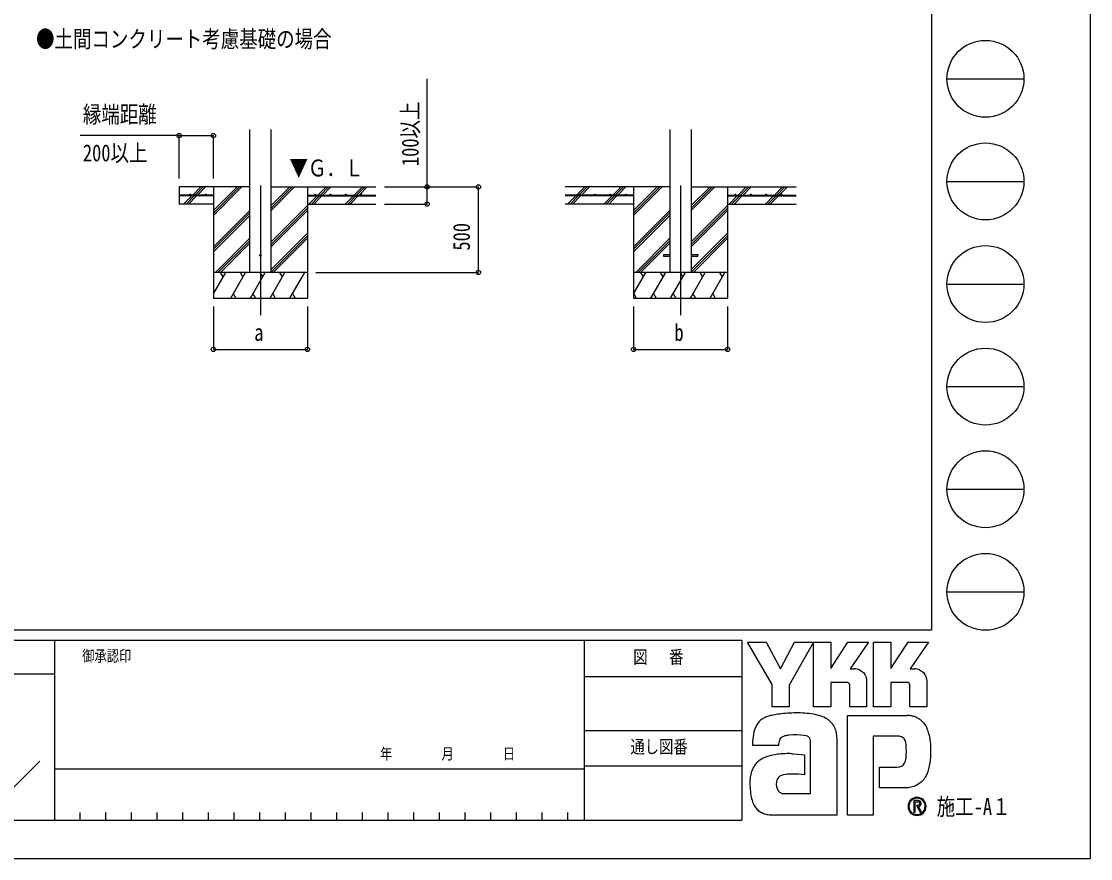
# Model space of a CAD drawing. Units: millimetres, scale not verified. Extents: x -12615 to 12615, y -8910 to 8910.
# Drawn here: x 6362 to 12615, y -8910 to -4014 of the extents above; entities that cross this region are included whole.
import ezdxf
from ezdxf.enums import TextEntityAlignment as Align

# ---------------------------------------------------------------- set-up
doc = ezdxf.new("R2010")
doc.units = ezdxf.units.MM
doc.header["$LTSCALE"] = 40
for name, color, linetype in [('0-2_USER1', 3, 'Continuous'), ('0-3_YKK_12', 2, 'Continuous'), ('0-4_YKK_13', 4, 'Continuous'), ('0-5_YKK_A1', 4, 'Continuous'), ('0-6_YKK_D', 6, 'Continuous'), ('0-7_YKK_ZWAK', 7, 'Continuous')]:
    doc.layers.add(name, color=color, linetype=linetype)
doc.styles.add('ＭＳ ゴシック', font='')
doc.styles.get('ＭＳ ゴシック').set_extended_font_data('MS Gothic')

msp = doc.modelspace()

# ---------------------------------------------------------------- linework, layer by layer
at = {"layer": '0-3_YKK_12'}
for p, q in [((7759.98, -4972.97), (7759.98, -5732.18)), ((10217.37, -4972.97), (10217.37, -5732.18))]:
    msp.add_line(p, q, dxfattribs=at)
at = {"layer": '0-4_YKK_13'}
for p, q in [((10117.37, -5377.68), (10117.37, -5386.68)), ((10117.37, -5377.68), (10154.87, -5377.68)), ((10117.37, -5386.68), (10154.87, -5386.68)), ((10279.87, -5377.68), (10317.37, -5377.68)), ((10279.87, -5386.68), (10317.37, -5386.68)), ((10317.37, -5377.68), (10317.37, -5386.68))]:
    msp.add_line(p, q, dxfattribs=at)
msp.add_circle((7759.98, -5382.18), 5, dxfattribs=at)
at = {"layer": '0-5_YKK_A1'}
for p, q in [((7697.48, -5482.18), (7697.48, -4646.83)), ((7822.48, -5482.18), (7822.48, -4646.83)), ((10154.87, -4645.83), (10154.87, -5482.18)), ((10279.87, -4645.83), (10279.87, -5482.18)), ((7363.95, -5029.68), (7411.45, -4982.18)), ((7378.09, -5029.68), (7425.59, -4982.18)), ((7392.23, -5029.68), (7439.73, -4982.18)), ((7484.98, -4982.18), (7484.98, -5632.18)), ((7484.98, -5149.06), (7651.86, -4982.18)), ((7484.98, -5134.92), (7637.72, -4982.18)), ((7484.98, -5120.78), (7623.58, -4982.18)), ((7822.48, -5119.93), (7960.23, -4982.18)), ((7822.48, -5105.79), (7946.09, -4982.18)), ((7822.48, -5091.65), (7931.95, -4982.18)), ((7822.48, -4982.18), (8434.98, -4982.18)), ((8034.98, -4982.18), (8034.98, -5632.18)), ((8096.58, -5029.68), (8144.08, -4982.18)), ((8110.72, -5029.68), (8158.22, -4982.18)), ((8124.86, -5029.68), (8172.36, -4982.18)), ((8308.71, -5029.68), (8356.21, -4982.18)), ((8322.85, -5029.68), (8370.35, -4982.18)), ((8337, -5029.68), (8384.5, -4982.18)), ((10154.87, -4982.18), (9542.37, -4982.18)), ((9609.2, -5029.68), (9656.7, -4982.18)), ((9628.2, -5024.83), (9670.85, -4982.18)), ((9637.49, -5029.68), (9684.99, -4982.18)), ((9821.34, -5029.68), (9868.84, -4982.18)), ((9835.48, -5029.68), (9882.98, -4982.18)), ((9849.62, -5029.68), (9897.12, -4982.18)), ((9942.37, -4982.18), (9942.37, -5632.18)), ((9942.37, -5149.06), (10109.25, -4982.18)), ((9942.37, -5134.92), (10095.11, -4982.18)), ((9942.37, -5120.78), (10080.97, -4982.18)), ((10279.87, -5119.93), (10417.62, -4982.18)), ((10279.87, -5105.79), (10403.48, -4982.18)), ((10279.87, -5091.65), (10389.34, -4982.18)), ((10279.87, -4982.18), (10892.37, -4982.18)), ((10492.37, -4982.18), (10492.37, -5632.18)), ((10553.97, -5029.68), (10601.47, -4982.18)), ((10568.11, -5029.68), (10615.61, -4982.18)), ((10582.25, -5029.68), (10629.75, -4982.18)), ((10766.1, -5029.68), (10813.6, -4982.18)), ((10780.24, -5029.68), (10827.74, -4982.18)), ((10794.38, -5029.68), (10841.89, -4982.18)), ((7484.98, -5029.68), (7284.98, -5029.68)), ((7484.98, -5034.68), (7284.98, -5034.68)), ((7312.85, -5080.78), (7358.95, -5034.68)), ((7325.59, -5082.18), (7373.09, -5034.68)), ((7339.73, -5082.18), (7387.23, -5034.68)), ((7484.98, -5029.68), (7484.98, -5034.68)), ((8034.98, -5029.68), (8434.98, -5029.68)), ((8034.98, -5029.68), (8034.98, -5034.68)), ((8034.98, -5034.68), (8434.98, -5034.68)), ((8044.08, -5082.18), (8091.58, -5034.68)), ((8058.22, -5082.18), (8105.72, -5034.68)), ((8072.36, -5082.18), (8119.86, -5034.68)), ((8256.21, -5082.18), (8303.71, -5034.68)), ((8270.35, -5082.18), (8317.85, -5034.68)), ((8284.5, -5082.18), (8332, -5034.68)), ((9942.37, -5029.68), (9542.37, -5029.68)), ((9942.37, -5034.68), (9542.37, -5034.68)), ((9556.7, -5082.18), (9604.2, -5034.68)), ((9570.85, -5082.18), (9618.35, -5034.68)), ((9584.99, -5082.18), (9632.49, -5034.68)), ((9623.35, -5029.68), (9625.01, -5028.02)), ((9770.24, -5080.78), (9816.34, -5034.68)), ((9782.98, -5082.18), (9830.48, -5034.68)), ((9797.12, -5082.18), (9844.62, -5034.68)), ((9942.37, -5029.68), (9942.37, -5034.68)), ((10492.37, -5029.68), (10892.37, -5029.68)), ((10492.37, -5029.68), (10492.37, -5034.68)), ((10492.37, -5034.68), (10892.37, -5034.68)), ((10501.47, -5082.18), (10548.97, -5034.68)), ((10515.61, -5082.18), (10563.11, -5034.68)), ((10529.75, -5082.18), (10577.25, -5034.68)), ((10713.6, -5082.18), (10761.1, -5034.68)), ((10727.74, -5082.18), (10775.24, -5034.68)), ((10741.88, -5082.18), (10789.38, -5034.68)), ((7484.98, -5082.18), (7284.98, -5082.18)), ((7484.98, -5332.91), (7697.48, -5120.41)), ((7822.48, -5303.78), (8034.98, -5091.28)), ((7822.48, -5317.92), (8034.98, -5105.42)), ((7822.48, -5332.06), (8034.98, -5119.56)), ((8034.98, -5082.18), (8434.98, -5082.18)), ((9942.37, -5082.18), (9542.37, -5082.18)), ((9942.37, -5332.91), (10154.87, -5120.41)), ((10279.87, -5303.78), (10492.37, -5091.28)), ((10279.87, -5317.92), (10492.37, -5105.42)), ((10279.87, -5332.06), (10492.37, -5119.56)), ((10492.37, -5082.18), (10892.37, -5082.18)), ((7484.98, -5347.05), (7697.48, -5134.55)), ((7484.98, -5361.19), (7697.48, -5148.7)), ((9942.37, -5347.05), (10154.87, -5134.55)), ((9942.37, -5361.19), (10154.87, -5148.7)), ((7497.84, -5482.18), (7697.48, -5282.54)), ((7511.98, -5482.18), (7697.48, -5296.68)), ((7526.13, -5482.18), (7697.48, -5310.83)), ((7822.48, -5465.91), (8034.98, -5253.41)), ((7822.48, -5480.05), (8034.98, -5267.55)), ((7834.49, -5482.18), (8034.98, -5281.69)), ((9955.23, -5482.18), (10154.87, -5282.54)), ((9969.37, -5482.18), (10154.87, -5296.68)), ((9983.51, -5482.18), (10154.87, -5310.83)), ((10279.87, -5465.91), (10492.37, -5253.41)), ((10279.87, -5480.05), (10492.37, -5267.55)), ((10291.88, -5482.18), (10492.37, -5281.69)), ((8034.98, -5482.18), (7484.98, -5482.18)), ((7484.98, -5607.63), (7557.41, -5482.18)), ((7542.41, -5508.17), (7527.41, -5482.18)), ((7586.28, -5632.18), (7672.88, -5482.18)), ((7657.88, -5508.16), (7642.88, -5482.18)), ((7701.75, -5632.18), (7788.35, -5482.18)), ((7773.35, -5508.17), (7758.35, -5482.18)), ((7817.22, -5632.18), (7903.82, -5482.18)), ((7888.82, -5508.17), (7873.82, -5482.18)), ((7932.69, -5632.18), (8019.29, -5482.18)), ((7989.29, -5482.18), (7989.29, -5482.18)), ((10492.37, -5482.18), (9942.37, -5482.18)), ((9942.37, -5607.63), (10014.8, -5482.18)), ((9999.8, -5508.17), (9984.8, -5482.18)), ((10043.67, -5632.18), (10130.27, -5482.18)), ((10115.27, -5508.16), (10100.27, -5482.18)), ((10159.14, -5632.18), (10245.74, -5482.18)), ((10230.74, -5508.17), (10215.74, -5482.18)), ((10274.61, -5632.18), (10361.21, -5482.18)), ((10346.21, -5508.17), (10331.21, -5482.18)), ((10390.08, -5632.18), (10476.68, -5482.18)), ((10461.68, -5508.16), (10446.68, -5482.18)), ((7601.28, -5606.2), (7616.28, -5632.18)), ((7716.75, -5606.2), (7731.75, -5632.18)), ((7832.22, -5606.2), (7847.22, -5632.18)), ((7947.69, -5606.2), (7962.69, -5632.18)), ((9943.2, -5606.2), (9958.2, -5632.18)), ((10058.67, -5606.2), (10073.67, -5632.18)), ((10174.14, -5606.2), (10189.14, -5632.18)), ((10289.61, -5606.2), (10304.61, -5632.18)), ((10405.08, -5606.2), (10420.08, -5632.18)), ((7484.98, -5632.18), (8034.98, -5632.18)), ((9942.37, -5632.18), (10492.37, -5632.18))]:
    msp.add_line(p, q, dxfattribs=at)
msp.add_lwpolyline([(7697.48, -4982.18), (7284.98, -4982.18), (7284.98, -5082.18)], dxfattribs=at)
for centre in [(7349.98, -5027.18), (7439.98, -5027.18), (8079.98, -5027.18), (8169.98, -5027.18), (8259.98, -5027.18), (8349.98, -5027.18), (9627.37, -5027.18), (9717.37, -5027.18), (9807.37, -5027.18), (9897.37, -5027.18), (10537.37, -5027.18), (10627.37, -5027.18), (10717.37, -5027.18), (10807.37, -5027.18)]:
    msp.add_circle(centre, 2.5, dxfattribs=at)
at = {"layer": '0-6_YKK_D'}
for p, q in [((7284.98, -4682.18), (6706.23, -4682.18)), ((7284.98, -4932.18), (7284.98, -4681.18)), ((7284.98, -4682.18), (7484.98, -4682.18)), ((7484.98, -4932.18), (7484.98, -4681.18)), ((8484.98, -4982.18), (9035.98, -4982.18)), ((8484.98, -4982.18), (8735.98, -4982.18)), ((9034.98, -5482.18), (9034.98, -4982.18)), ((8484.98, -5082.18), (8735.98, -5082.18)), ((8084.98, -5482.18), (9035.98, -5482.18)), ((7484.98, -5682.18), (7484.98, -5933.18)), ((8034.98, -5682.18), (8034.98, -5933.18)), ((9942.37, -5682.18), (9942.37, -5933.18)), ((10492.37, -5682.18), (10492.37, -5933.18)), ((7484.98, -5932.18), (8034.98, -5932.18)), ((9942.37, -5932.18), (10492.37, -5932.18))]:
    msp.add_line(p, q, dxfattribs=at)
msp.add_lwpolyline([(8734.98, -5082.18), (8734.98, -4982.18), (8734.98, -4350.58)], dxfattribs=at)
for centre in [(7284.98, -4682.18), (7484.98, -4682.18), (8734.98, -4982.18), (9034.98, -4982.18), (8734.98, -5082.18), (9034.98, -5482.18), (7484.98, -5932.18), (8034.98, -5932.18), (9942.37, -5932.18), (10492.37, -5932.18)]:
    msp.add_circle(centre, 12.75, dxfattribs=at)
at = {"layer": '0-7_YKK_ZWAK'}
for p, q in [((11685.06, 8325), (11685.06, -7575)), ((11775.06, -4350), (12225.06, -4350)), ((11775.06, -4950), (12225.06, -4950)), ((11775.06, -5550), (12225.06, -5550)), ((11775.06, -6150), (12225.06, -6150)), ((11775.06, -6750), (12225.06, -6750)), ((11775.06, -7350), (12225.06, -7350)), ((11685.06, -7575), (-11714.94, -7575)), ((6555.06, -7635), (5955.06, -7635)), ((9652.56, -7635), (6555.06, -7635)), ((6555.06, -7635), (6555.06, -8685)), ((9652.56, -7635), (9652.56, -8685)), ((10575.06, -7635), (9652.56, -7635)), ((10575.06, -7635), (10575.06, -8685)), ((5955.06, -7830), (6555.06, -7830)), ((9652.56, -7845), (10575.06, -7845)), ((9652.56, -8160), (10575.06, -8160)), ((6182.02, -8627.97), (6470.68, -8339.3)), ((10575.06, -8370), (9652.56, -8370)), ((6555.06, -8385), (9652.56, -8385)), ((5955.06, -8685), (6555.06, -8685)), ((6555.06, -8685), (9652.56, -8685)), ((6705.06, -8640), (6705.06, -8685)), ((6855.06, -8640), (6855.06, -8685)), ((7005.06, -8640), (7005.06, -8685)), ((7155.06, -8640), (7155.06, -8685)), ((7305.06, -8640), (7305.06, -8685)), ((7455.06, -8640), (7455.06, -8685)), ((7605.06, -8640), (7605.06, -8685)), ((7755.06, -8640), (7755.06, -8685)), ((7905.06, -8640), (7905.06, -8685)), ((8055.06, -8640), (8055.06, -8685)), ((8205.06, -8640), (8205.06, -8685)), ((8355.06, -8640), (8355.06, -8685)), ((8505.06, -8640), (8505.06, -8685)), ((8655.06, -8640), (8655.06, -8685)), ((8805.06, -8640), (8805.06, -8685)), ((8955.06, -8640), (8955.06, -8685)), ((9105.06, -8640), (9105.06, -8685)), ((9255.06, -8640), (9255.06, -8685)), ((9405.06, -8640), (9405.06, -8685)), ((9555.06, -8640), (9555.06, -8685)), ((9652.56, -8685), (10575.06, -8685)), ((11600.02, -8651.94), (11600.02, -8651.94))]:
    msp.add_line(p, q, dxfattribs=at)
for points in [[(-12615, -8910), (12615, -8910), (12615, 8910), (-12615, 8910)], [(10608.06, -7644), (10718.49, -7644), (10801.41, -7800.3), (10884.12, -7644), (10994.63, -7644), (10853.01, -7895.97), (10853.01, -8022.4), (10752.29, -8022.4), (10752.29, -7892.57)]]:
    msp.add_lwpolyline(points, close=True, dxfattribs=at)
for points in [[(11191.64, -7879.83), (11096.31, -7879.83), (11096.31, -8022.29), (10994.74, -8022.29), (10994.74, -7644), (11096.31, -7644), (11096.31, -7798.75), (11196.21, -7644), (11315.52, -7644), (11208.48, -7800.64), (11212.27, -7800.64), (11216.46, -7800.64), (11220.76, -7800.64), (11224.9, -7800.64), (11228.6, -7800.64), (11231.58, -7800.64), (11233.57, -7800.64), (11234.3, -7800.64)], [(11542.53, -7879.83), (11447.31, -7879.83), (11447.31, -8022.4), (11345.69, -8022.4), (11345.69, -7644), (11447.31, -7644), (11447.31, -7798.75), (11547.1, -7644), (11666.41, -7644), (11559.37, -7800.64), (11563.2, -7800.64), (11567.41, -7800.64), (11571.71, -7800.64), (11575.84, -7800.64), (11579.52, -7800.64), (11582.49, -7800.64), (11584.47, -7800.64), (11585.19, -7800.64)], [(11263.52, -7806.64), (11275.65, -7813.57), (11285.92, -7822.6), (11294.18, -7833.36), (11300.27, -7845.45), (11304.03, -7858.49), (11305.32, -7872.11), (11305.32, -8022.65), (11206.23, -8022.65), (11206.23, -7894.23)], [(11614.45, -7806.64), (11626.61, -7813.57), (11636.92, -7822.6), (11645.22, -7833.36), (11651.35, -7845.45), (11655.14, -7858.49), (11656.44, -7872.11), (11656.44, -8022.4), (11557.12, -8022.4), (11557.12, -7894.23)], [(11486.61, -8194.52), (11343.58, -8194.52), (11343.58, -8655), (11193.69, -8655), (11193.69, -8072.37), (11542.06, -8072.37)], [(11636.14, -8113.54), (11645.92, -8125.87), (11653.24, -8137.83), (11658.35, -8148.65)], [(11123.13, -8157.5), (11127.38, -8174.71), (11129.79, -8193.13), (11130.55, -8212.76), (11130.55, -8655), (10768.66, -8655)], [(10963.16, -8196.37), (10953.82, -8192.71), (10938.88, -8189.6), (10919.82, -8187.31), (10898.12, -8186.08), (10875.25, -8186.18), (10852.69, -8187.85)], [(10814.39, -8196.93), (10807.42, -8200.86), (10801.98, -8205.65), (10797.86, -8211.25), (10794.88, -8217.59), (10792.82, -8224.59), (10791.48, -8232.21), (10790.67, -8240.37), (10790.19, -8249), (10640.23, -8249.37), (10640.67, -8228.86), (10641.5, -8205.82)], [(10871.84, -8296.58), (10900.22, -8298.46), (10922.53, -8300.96), (10937.13, -8303.3), (10942.36, -8304.7), (10942.36, -8419.42), (10925.77, -8417.67), (10907.57, -8416.68), (10888.94, -8416.3), (10871.06, -8416.36), (10855.1, -8416.69), (10842.25, -8417.13), (10833.68, -8417.51), (10830.56, -8417.68), (10817.59, -8420.05), (10806.4, -8423.76), (10797.01, -8428.84), (10789.4, -8435.31), (10783.58, -8443.19), (10779.55, -8452.51), (10777.31, -8463.3), (10776.86, -8475.57), (10778.29, -8489.07), (10781.15, -8500.22), (10785.28, -8509.25), (10790.48, -8516.37), (10796.58, -8521.78), (10803.4, -8525.72), (10810.76, -8528.37), (10818.48, -8529.97), (10977.79, -8529.97), (10977.79, -8235.22), (10977.83, -8229.38), (10977.53, -8223.66), (10976.78, -8218.16), (10975.5, -8212.94), (10973.59, -8208.07), (10970.96, -8203.64), (10967.51, -8199.72), (10963.16, -8196.37)], [(11537.48, -8282.99), (11537.29, -8263.9), (11536.38, -8246.69), (11534.23, -8231.59), (11530.31, -8218.78)], [(11623.69, -8462.91), (11609.85, -8473.67), (11595.43, -8482.13), (11580.55, -8488.44), (11565.3, -8492.76), (11549.8, -8495.23), (11534.16, -8496.03), (11380.08, -8496.03), (11380.08, -8374.99), (11466.96, -8374.99), (11482.98, -8374.77), (11497.07, -8373.4), (11509.16, -8369.86)], [(11623.82, -8587.79), (11623.75, -8586.03), (11623.53, -8584.34), (11623.16, -8582.71), (11622.66, -8581.16), (11622.01, -8579.69), (11621.22, -8578.31), (11620.3, -8577.02), (11619.24, -8575.84), (11617.85, -8574.61), (11616.31, -8573.54), (11614.62, -8572.63), (11612.79, -8571.88), (11610.84, -8571.29), (11608.75, -8570.87), (11606.55, -8570.61), (11604.23, -8570.53), (11581.5, -8570.53), (11581.5, -8637.42), (11588.37, -8637.42), (11588.37, -8577.35), (11604.23, -8577.35), (11605.87, -8577.41), (11607.41, -8577.57), (11608.85, -8577.83), (11610.19, -8578.2), (11611.42, -8578.67), (11612.53, -8579.24), (11613.52, -8579.9), (11614.4, -8580.67)], [(11617.08, -8587.79), (11616.66, -8591.01), (11615.51, -8593.54), (11613.78, -8595.47), (11611.64, -8596.87), (11609.23, -8597.83), (11606.71, -8598.42), (11604.25, -8598.72), (11601.99, -8598.8), (11596.03, -8598.8), (11599.04, -8603.91), (11618.68, -8637.65), (11626.54, -8637.65), (11607.6, -8605.17), (11609.37, -8604.82), (11611.07, -8604.37), (11612.67, -8603.83), (11614.19, -8603.2), (11615.6, -8602.47), (11616.92, -8601.65), (11618.14, -8600.73), (11619.24, -8599.73)]]:
    msp.add_lwpolyline(points, dxfattribs=at)
for centre in [(12000.06, -4350), (12000.06, -4950), (12000.06, -5550), (12000.06, -6150), (12000.06, -6750), (12000.06, -7350)]:
    msp.add_circle(centre, 225, dxfattribs=at)
for centre, radius, start, end in [((11234.45, -7875.57), 74.93, 78.26798, 90.11215), ((11235.52, -7870.11), 69.37, 66.19963, 78.22058), ((11585.34, -7875.7), 75.07, 78.27851, 90.10826), ((11586.37, -7870.44), 69.7, 66.2483, 78.23226), ((11192.17, -7893.88), 14.06, 358.57817, 92.1683), ((11543.13, -7893.81), 14, 358.29941, 92.43455), ((10901.03, -8890.74), 832.48, 94.90201, 97.9576), ((10903.41, -8910.14), 852, 91.6169, 94.94971), ((10900.11, -8772.18), 714.01, 87.51794, 91.66439), ((10909.38, -8573.33), 514.94, 81.92631, 87.59083), ((10936.76, -8385.69), 325.32, 73.67137, 82.05943), ((10754.81, -8183.52), 108.22, 138.03852, 152.12015), ((10754.79, -8184.02), 108.55, 122.60463, 137.83438), ((10769.15, -8207.24), 135.84, 108.37421, 122.42809), ((10791.88, -8288.08), 219.75, 100.93159, 107.35499), ((10866.16, -8648.45), 587.69, 97.86054, 101.37938), ((10977.38, -8249.75), 183.45, 60.60528, 73.9085), ((10994.01, -8216.59), 146.41, 52.17347, 59.90542), ((11008.88, -8197.34), 122.08, 43.55042, 52.14561), ((11017.07, -8189.43), 110.69, 34.48659, 43.50182), ((11017.13, -8189.26), 110.55, 25.58915, 34.43128), ((11536.36, -8232.64), 160.37, 78.73198, 87.96551), ((11541.07, -8208.59), 135.87, 69.03034, 78.69541), ((11545.45, -8196.9), 123.38, 59.39484, 68.9885), ((11547.48, -8193.34), 119.28, 50.3012, 59.3616), ((11546.74, -8194.18), 120.4, 42.05209, 50.28551), ((10913.41, -8221.38), 272.36, 171.55622, 176.72493), ((10821.12, -8207.6), 179.04, 163.48385, 171.57982), ((10774.82, -8193.86), 130.74, 152.2125, 163.4865), ((10873.7, -8375.98), 189.3, 96.37207, 102.75341), ((11007.29, -8193.87), 121.41, 17.43089, 25.54591), ((11487.28, -8228.44), 188.76, 14.76267, 25.00486), ((11371.51, -8259.99), 308.76, 7.9139, 14.95041), ((10853.97, -8290.89), 101.95, 102.4979, 112.84632), ((11487.42, -8268.03), 73.52, 77.94572, 90.63794), ((11493.81, -8238.05), 42.86, 60.20991, 77.92418), ((11497.96, -8230.26), 34.04, 39.8078, 59.75378), ((11492.14, -8234.71), 41.37, 22.65544, 39.38165), ((11255.87, -8276.8), 425.61, 2.54376, 8.01251), ((10790.98, -8513.7), 211.4, 106.61303, 112.59024), ((10821.07, -8614.84), 316.93, 99.87193, 106.59825), ((10837.93, -8709.82), 413.39, 94.78469, 99.91711), ((10846.14, -8804.31), 508.24, 90.80099, 94.81812), ((10847.39, -8874.68), 578.61, 87.57779, 90.82714), ((11377.49, -8300.27), 159.33, 347.14308, 355.40008), ((11196.61, -8284.73), 340.88, 355.2339, 0.29193), ((11208.51, -8281.51), 473.02, 352.8937, 357.82206), ((11189.59, -8280.29), 491.98, 357.76419, 2.60674), ((10754.78, -8438.01), 127.65, 142.04688, 153.80771), ((10750.42, -8434.88), 122.29, 130.60221, 141.94427), ((10757.63, -8443.54), 133.55, 120.60724, 130.53081), ((10771.85, -8467.72), 161.6, 112.58838, 120.58162), ((11495.16, -8338.28), 34.54, 293.91672, 314.09376), ((11490.45, -8334.13), 40.8, 314.78099, 333.92928), ((11460.15, -8319.42), 74.48, 334.00676, 347.34989), ((11440.22, -8325.35), 236.92, 339.22498, 347.31457), ((11307.45, -8294.38), 373.25, 347.15166, 352.97565), ((10826.95, -8462.09), 204.02, 164.97537, 174.56739), ((10777.37, -8448.87), 152.71, 153.89178, 164.94341), ((11506.24, -8334.86), 173.92, 318.67367, 325.29112), ((11551.08, -8368.28), 118.04, 326.23251, 339.61931), ((10914.4, -8470.46), 291.87, 174.55588, 182.47272), ((11077.49, -8467.89), 454.94, 181.90948, 187.89042), ((11523.69, -8350.16), 150.71, 311.57033, 318.66243), ((10886.08, -8494.82), 261.65, 187.80471, 196.36971), ((11600.11, -8604.57), 52.92, 90.09157, 179.92363), ((11599.91, -8604.13), 46.97, 89.86602, 135.149), ((11600.1, -8604.47), 52.82, 44.93442, 90.08536), ((11600.12, -8604.49), 47.33, 45.03108, 90.11509), ((10785.01, -8524.67), 156.26, 196.3102, 208.20993), ((10741.01, -8548.09), 106.41, 208.29777, 223.35561), ((10731.08, -8556.83), 93.2, 223.64205, 239.63663), ((11599.78, -8604.63), 52.6, 179.86065, 225.14399), ((11599.77, -8604.4), 47.06, 134.8007, 180.12175), ((11599.58, -8604.7), 46.87, 179.75513, 225.29722), ((11599.95, -8604.42), 47.52, 270.09072, 359.90926), ((11607.02, -8587.51), 10.06, 358.3894, 42.86139), ((11607.22, -8588.27), 16.6, 316.37674, 1.6565), ((11600.15, -8604.5), 47.31, 0.00643, 45.07115), ((11600.52, -8604.31), 52.41, 359.78949, 45.13288), ((11600.39, -8604.71), 52.54, 314.92572, 0.23508), ((10739.32, -8541.84), 110.3, 239.8785, 253.65355), ((10754.4, -8490.03), 164.26, 253.69102, 263.74909), ((10767.18, -8376.29), 278.71, 263.68487, 270.30455), ((11600.03, -8604.63), 52.77, 224.94536, 269.98445), ((11599.93, -8605.12), 46.82, 224.62822, 270.10973), ((11600.03, -8604.37), 53.04, 269.98802, 314.93777)]:
    msp.add_arc(centre, radius, start, end, dxfattribs=at)

# ---------------------------------------------------------------- texts
at = {"layer": '0-2_USER1', "style": 'ＭＳ ゴシック', "width": 0.8}
msp.add_text('●土間コンクリート考慮基礎の場合', height=98.97, dxfattribs=at).set_placement((6448.16, -4196.36), align=Align.BOTTOM_LEFT)
at = {"layer": '0-5_YKK_A1', "style": 'ＭＳ ゴシック', "width": 0.8}
msp.add_text('▼Ｇ．Ｌ', height=98.97, dxfattribs=at).set_placement((7930.13, -4950.46), align=Align.BOTTOM_LEFT)
at = {"layer": '0-6_YKK_D', "style": 'ＭＳ ゴシック', "width": 0.8}
for s, p in [('縁端距離', (6721.86, -4637.18)), ('200以上', (6721.86, -4862.18)), ('a', (7723.98, -5912.18)), ('b', (10181.37, -5912.18))]:
    msp.add_text(s, height=98.97, dxfattribs=at).set_placement(p, align=Align.BOTTOM_LEFT)
for s, p in [('100以上', (8714.98, -4860.18)), ('500', (9014.98, -5354.58))]:
    msp.add_text(s, height=98.97, rotation=90, dxfattribs=at).set_placement(p, align=Align.BOTTOM_LEFT)
at = {"layer": '0-7_YKK_ZWAK', "style": 'ＭＳ ゴシック', "width": 0.8}
for s, height, p in [('御承認印', 65.98, (6717.41, -7777.5)), ('図\u3000 番', 76.98, (9940.21, -7792.5)), ('通し図番', 76.98, (9923.41, -8317.5)), ('年        月        日', 65.98, (8459.72, -8349.64)), ('施工-A１', 98.97, (11715.06, -8685))]:
    msp.add_text(s, height=height, dxfattribs=at).set_placement(p, align=Align.BOTTOM_LEFT)

doc.saveas('drawing.dxf')
